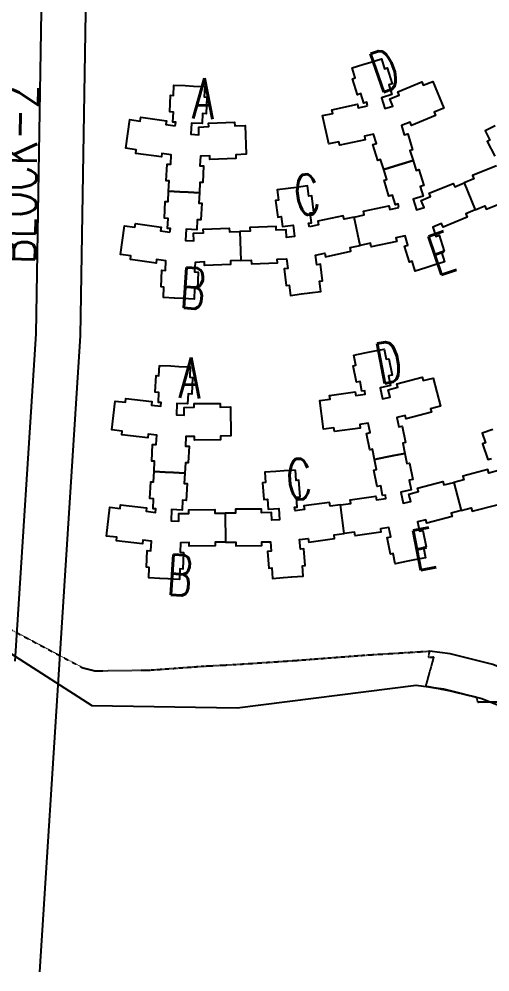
# Model space of a CAD drawing. Extents: x 473024 to 774629, y -1213442 to -1126596.
# Drawn here: x 597202 to 598709, y -1143077 to -1140028 of the extents above; entities that cross this region are included whole.
import ezdxf

# ---------------------------------------------------------------- set-up
doc = ezdxf.new("R2010")
doc.units = 0
doc.header["$LTSCALE"] = 100
doc.header["$MEASUREMENT"] = 0
doc.linetypes.add('TIT-REAL-ARCH-XFR-A1-TIT_PLAN$0$TIT-REAL-ARCH-INT-A1-INSERT R1$0$DASHDOT', pattern=[1, 0.5, -0.25, 0, -0.25])
doc.layers.get('0').update_dxf_attribs({"linetype": 'CONTINUOUS'})
doc.layers.add('TIT-REAL-ARCH-XFR-A1-TIT_PLAN$0$TIT-REAL-ARCH-INT-A1-INSERT R1$0$a-key plan', color=8, linetype='CONTINUOUS')
doc.styles.add('TIT-REAL-ARCH-XFR-A1-TIT_PLAN$0$TIT-REAL-ARCH-INT-A1-INSERT R1$0$TIT-REAL-ARCH-INT-A1-INSERT$0$ROMANS', font='romans.shx', dxfattribs={"width": 0.7})

msp = doc.modelspace()

# ---------------------------------------------------------------- linework, layer by layer
at = {"layer": 'TIT-REAL-ARCH-XFR-A1-TIT_PLAN$0$TIT-REAL-ARCH-INT-A1-INSERT R1$0$a-key plan', "elevation": 0}
for points in [[(597296.9, -1138518.2), (597255.6, -1141035.5), (597188.9, -1142082.1)], [(597438.9, -1138520.5), (597397.5, -1141041.2), (597267.7, -1143077)], [(596691.5, -1141748.1), (597434.6, -1142224.4), (597900.6, -1142232.1), (598472.7, -1142159.7), (598560.5, -1142171.1), (598683.2, -1142201.8), (598787, -1142244.1), (598894.6, -1142308.3)], [(598952.9, -1142210.6), (598837.9, -1142142), (598718.6, -1142093.4), (598581.6, -1142059.1), (598515.4, -1142050.5)], [(598952.9, -1142210.6), (598837.9, -1142142), (598718.6, -1142093.4), (598581.6, -1142059.1), (598515.4, -1142050.5)]]:
    msp.add_lwpolyline(points, dxfattribs=at)
at = {"layer": 'TIT-REAL-ARCH-XFR-A1-TIT_PLAN$0$TIT-REAL-ARCH-INT-A1-INSERT R1$0$a-key plan', "color": 7, "elevation": 0}
for points in [[(598317, -1140305.6), (598314.6, -1140294.6), (598305.8, -1140297.3), (598296.3, -1140266.7), (598285.2, -1140270.1), (598269.3, -1140219.1), (598278, -1140216.4), (598268.1, -1140184.7), (598268.1, -1140184.7), (598302.5, -1140174), (598302.5, -1140174), (598327.8, -1140166.2), (598327.8, -1140166.2), (598362.1, -1140155.5), (598372, -1140187.2), (598380.6, -1140184.5), (598396.5, -1140235.6), (598385.4, -1140239), (598394.9, -1140269.7), (598362.5, -1140279.7), (598373.2, -1140314.1), (598398, -1140306.5), (598388.6, -1140283.6), (598418.3, -1140271.4), (598413.9, -1140260.6), (598490.9, -1140229.1), (598495.5, -1140240.1), (598526.2, -1140227.5), (598561.3, -1140313.3), (598530.6, -1140325.9), (598535.1, -1140337), (598458.1, -1140368.5), (598453.7, -1140357.7), (598425.8, -1140369.2), (598434.9, -1140398.4), (598446, -1140395), (598461.8, -1140446.1), (598453.1, -1140448.7), (598463, -1140480.5), (598428.7, -1140491.1), (598428.7, -1140491.1), (598403.3, -1140499), (598403.3, -1140499), (598369, -1140509.6), (598359.2, -1140477.9), (598350.5, -1140480.6), (598334.6, -1140429.6), (598345.8, -1140426.1), (598336.7, -1140396.8), (598307.2, -1140403.2), (598309.7, -1140414.6), (598228.3, -1140432.2), (598225.8, -1140420.5), (598193.3, -1140427.6), (598173.7, -1140336.9), (598206.2, -1140329.9), (598203.6, -1140318.3), (598285, -1140300.6), (598287.5, -1140312), (598317, -1140305.6)], [(597702.1, -1140369.7), (597703.6, -1140358.5), (597694.4, -1140358.1), (597696, -1140326), (597684.4, -1140325.4), (597687.1, -1140272), (597696.1, -1140272.5), (597697.8, -1140239.3), (597697.8, -1140239.3), (597733.7, -1140241.1), (597733.7, -1140241.1), (597760.2, -1140242.4), (597760.2, -1140242.4), (597796.1, -1140244.2), (597794.4, -1140277.4), (597803.5, -1140277.9), (597800.8, -1140331.3), (597789.2, -1140330.7), (597787.6, -1140362.7), (597753.8, -1140361), (597752, -1140397), (597777.9, -1140398.3), (597776.9, -1140373.6), (597809, -1140372.4), (597808.6, -1140360.8), (597891.8, -1140357.6), (597892.2, -1140369.5), (597925.4, -1140368.3), (597928.9, -1140460.9), (597895.7, -1140462.2), (597896.2, -1140474.1), (597813, -1140477.2), (597812.5, -1140465.6), (597782.4, -1140466.8), (597780.9, -1140497.4), (597792.5, -1140498), (597789.8, -1140551.4), (597780.8, -1140550.9), (597779.1, -1140584.1), (597743.2, -1140582.3), (597743.2, -1140582.3), (597716.7, -1140580.9), (597716.7, -1140580.9), (597680.8, -1140579.2), (597682.5, -1140546), (597673.4, -1140545.5), (597676.1, -1140492.1), (597687.7, -1140492.7), (597689.2, -1140462.1), (597659.4, -1140458), (597657.8, -1140469.5), (597575.3, -1140458.1), (597577, -1140446.3), (597544.1, -1140441.7), (597556.8, -1140349.8), (597589.7, -1140354.4), (597591.3, -1140342.6), (597673.8, -1140354), (597672.2, -1140365.5), (597702.1, -1140369.7)], [(598725.4, -1140369.6), (598693.5, -1140386.1), (598708.7, -1140415.6), (598700.6, -1140419.8), (598725.2, -1140467.3)], [(598417.9, -1140630.6), (598415.5, -1140619.6), (598406.7, -1140622.3), (598397.1, -1140591.7), (598386, -1140595.1), (598370.2, -1140544.1), (598378.9, -1140541.4), (598369, -1140509.6), (598369, -1140509.6), (598403.3, -1140499), (598403.3, -1140499), (598428.7, -1140491.1), (598428.7, -1140491.1), (598463, -1140480.5), (598472.8, -1140512.2), (598481.5, -1140509.5), (598497.4, -1140560.6), (598486.2, -1140564), (598495.7, -1140594.6), (598463.4, -1140604.7), (598474.1, -1140639.1), (598498.8, -1140631.4), (598489.5, -1140608.5), (598519.2, -1140596.4), (598514.8, -1140585.6), (598591.8, -1140554), (598596.3, -1140565.1), (598627.1, -1140552.5), (598662.2, -1140638.3), (598631.5, -1140650.9), (598636, -1140661.9), (598558.9, -1140693.5), (598554.5, -1140682.7), (598526.6, -1140694.1), (598535.7, -1140723.4), (598546.8, -1140720), (598562.7, -1140771), (598554, -1140773.7), (598563.9, -1140805.4), (598529.5, -1140816.1), (598529.5, -1140816.1), (598504.2, -1140823.9), (598504.2, -1140823.9), (598469.9, -1140834.6), (598460, -1140802.9), (598451.4, -1140805.6), (598435.5, -1140754.5), (598446.6, -1140751.1), (598437.5, -1140721.8), (598408.1, -1140728.2), (598410.6, -1140739.5), (598329.2, -1140757.2), (598326.7, -1140745.5), (598294.2, -1140752.5), (598274.6, -1140661.9), (598307, -1140654.9), (598304.5, -1140643.2), (598385.9, -1140625.6), (598388.4, -1140637), (598417.9, -1140630.6)], [(598730.3, -1140497.3), (598653.3, -1140528.9), (598657.8, -1140539.9), (598627.1, -1140552.5), (598662.2, -1140638.3), (598692.9, -1140625.7), (598697.5, -1140636.7), (598774.5, -1140605.2)], [(598131.2, -1140692.7), (598128.8, -1140681.6), (598137.9, -1140680.5), (598133.9, -1140648.7), (598145.5, -1140647.2), (598138.8, -1140594.2), (598129.8, -1140595.3), (598125.6, -1140562.3), (598125.6, -1140562.3), (598089.9, -1140566.8), (598089.9, -1140566.8), (598063.7, -1140570.2), (598063.7, -1140570.2), (598028, -1140574.7), (598032.1, -1140607.6), (598023.1, -1140608.7), (598029.8, -1140661.8), (598041.4, -1140660.3), (598045.4, -1140692.2), (598079, -1140687.9), (598083.5, -1140723.7), (598057.8, -1140726.9), (598056.8, -1140702.2), (598024.8, -1140703.4), (598024.4, -1140691.8), (597941.1, -1140694.9), (597941.6, -1140706.8), (597908.4, -1140708.1), (597911.9, -1140800.8), (597945.1, -1140799.5), (597945.5, -1140811.4), (598028.8, -1140808.3), (598028.3, -1140796.6), (598058.4, -1140795.5), (598062.3, -1140825.9), (598050.7, -1140827.4), (598057.4, -1140880.4), (598066.4, -1140879.3), (598070.6, -1140912.2), (598106.3, -1140907.7), (598106.3, -1140907.7), (598132.5, -1140904.4), (598132.5, -1140904.4), (598168.2, -1140899.9), (598164.1, -1140867), (598173.1, -1140865.8), (598166.4, -1140812.8), (598154.8, -1140814.3), (598151, -1140783.8), (598180.4, -1140777.5), (598182.9, -1140788.8), (598264.3, -1140771.2), (598261.7, -1140759.6), (598294.2, -1140752.5), (598274.6, -1140661.9), (598242.1, -1140668.9), (598239.6, -1140657.3), (598158.2, -1140674.9), (598160.7, -1140686.3), (598131.2, -1140692.7)], [(597685.1, -1140709.5), (597686.7, -1140698.3), (597677.4, -1140697.9), (597679, -1140665.8), (597667.4, -1140665.3), (597670.1, -1140611.9), (597679.2, -1140612.3), (597680.8, -1140579.2), (597680.8, -1140579.2), (597716.7, -1140580.9), (597716.7, -1140580.9), (597743.2, -1140582.3), (597743.2, -1140582.3), (597779.1, -1140584.1), (597777.4, -1140617.2), (597786.5, -1140617.7), (597783.8, -1140671.1), (597772.2, -1140670.5), (597770.6, -1140702.5), (597736.8, -1140700.8), (597735, -1140736.9), (597760.9, -1140738.1), (597759.9, -1140713.4), (597792, -1140712.2), (597791.6, -1140700.6), (597874.8, -1140697.4), (597875.2, -1140709.4), (597908.4, -1140708.1), (597911.9, -1140800.8), (597878.7, -1140802), (597879.2, -1140813.9), (597796, -1140817.1), (597795.5, -1140805.4), (597765.4, -1140806.6), (597763.9, -1140837.2), (597775.5, -1140837.8), (597772.8, -1140891.2), (597763.8, -1140890.7), (597762.1, -1140923.9), (597726.2, -1140922.1), (597726.2, -1140922.1), (597699.7, -1140920.8), (597699.7, -1140920.8), (597663.8, -1140919), (597665.5, -1140885.8), (597656.4, -1140885.4), (597659.1, -1140832), (597670.7, -1140832.5), (597672.2, -1140801.9), (597642.4, -1140797.8), (597640.8, -1140809.3), (597558.3, -1140797.9), (597560, -1140786.1), (597527.1, -1140781.5), (597539.8, -1140689.7), (597572.7, -1140694.2), (597574.3, -1140682.4), (597656.8, -1140693.9), (597655.2, -1140705.4), (597685.1, -1140709.5)], [(598718.1, -1141341.5), (598684, -1141352.7), (598694.4, -1141384.3), (598685.8, -1141387.1), (598702.5, -1141437.9), (598713.6, -1141434.2)], [(598736.8, -1141472.4), (598705.8, -1141480.6), (598702.8, -1141469.3), (598622.3, -1141490.5), (598625.3, -1141502), (598593.2, -1141510.5), (598616.8, -1141600.1), (598648.9, -1141591.7), (598651.9, -1141603.2), (598732.5, -1141582.1)]]:
    msp.add_lwpolyline(points, dxfattribs=at)
for points in [[(598273.9, -1141103.1), (598309.2, -1141096.2), (598309.2, -1141096.2), (598335.2, -1141091), (598335.2, -1141091), (598370.4, -1141084), (598376.9, -1141116.6), (598385.8, -1141114.8), (598396.2, -1141167.3), (598384.8, -1141169.5), (598391, -1141201), (598357.8, -1141207.6), (598364.8, -1141243), (598389.6, -1141238), (598383.3, -1141214.2), (598414.3, -1141206), (598411.4, -1141194.8), (598491.9, -1141173.6), (598494.9, -1141185.1), (598527.1, -1141176.7), (598550.6, -1141266.4), (598518.5, -1141274.8), (598521.6, -1141286.4), (598441, -1141307.5), (598438.1, -1141296.3), (598411.3, -1141303.3), (598417.2, -1141333.3), (598428.6, -1141331), (598439, -1141383.4), (598430.1, -1141385.2), (598436.6, -1141417.8), (598401.3, -1141424.8), (598401.3, -1141424.8), (598375.3, -1141429.9), (598375.3, -1141429.9), (598340, -1141436.9), (598333.6, -1141404.3), (598324.7, -1141406.1), (598314.3, -1141353.7), (598325.7, -1141351.4), (598319.8, -1141321.4), (598292.3, -1141325.1), (598293.9, -1141336.7), (598211.4, -1141347.8), (598209.8, -1141336), (598176.8, -1141340.4), (598164.5, -1141248.5), (598197.4, -1141244.1), (598195.8, -1141232.3), (598278.3, -1141221.2), (598279.9, -1141232.7), (598309.7, -1141228.7), (598308.2, -1141217.4), (598299.5, -1141219.1), (598293.3, -1141187.7), (598281.8, -1141189.9), (598271.5, -1141137.5), (598280.4, -1141135.7), (598273.9, -1141103.1)], [(597651.5, -1141136.3), (597687.4, -1141138.1), (597687.4, -1141138.1), (597713.9, -1141139.4), (597713.9, -1141139.4), (597749.8, -1141141.2), (597748.1, -1141174.4), (597757.2, -1141174.9), (597754.5, -1141228.2), (597742.8, -1141227.7), (597741.2, -1141259.7), (597707.4, -1141258), (597705.6, -1141294), (597730.8, -1141295.3), (597730.5, -1141270.6), (597762.6, -1141270.3), (597762.5, -1141258.6), (597845.7, -1141257.7), (597845.9, -1141269.6), (597879.1, -1141269.3), (597880.1, -1141362), (597846.9, -1141362.4), (597847, -1141374.3), (597763.8, -1141375.2), (597763.6, -1141363.6), (597735.9, -1141363.9), (597734.4, -1141394.4), (597746, -1141394.9), (597743.3, -1141448.3), (597734.3, -1141447.9), (597732.6, -1141481), (597696.7, -1141479.2), (597696.7, -1141479.2), (597670.2, -1141477.9), (597670.2, -1141477.9), (597634.3, -1141476.1), (597636, -1141442.9), (597626.9, -1141442.4), (597629.6, -1141389.1), (597641.2, -1141389.6), (597642.8, -1141359.1), (597615.2, -1141356.1), (597613.9, -1141367.6), (597531.2, -1141358.3), (597532.5, -1141346.5), (597499.5, -1141342.7), (597509.9, -1141250.6), (597542.9, -1141254.3), (597544.2, -1141242.5), (597627, -1141251.8), (597625.7, -1141263.3), (597655.6, -1141266.7), (597656.9, -1141255.4), (597648, -1141255), (597649.7, -1141222.9), (597638, -1141222.4), (597640.7, -1141169), (597649.8, -1141169.4), (597651.5, -1141136.3)], [(598340, -1141436.9), (598375.3, -1141429.9), (598375.3, -1141429.9), (598401.3, -1141424.8), (598401.3, -1141424.8), (598436.6, -1141417.8), (598443, -1141450.4), (598451.9, -1141448.6), (598462.3, -1141501), (598450.9, -1141503.3), (598457.1, -1141534.8), (598423.9, -1141541.4), (598430.9, -1141576.7), (598455.7, -1141571.8), (598449.4, -1141548), (598480.5, -1141539.8), (598477.5, -1141528.6), (598558, -1141507.4), (598561.1, -1141518.9), (598593.2, -1141510.5), (598616.8, -1141600.1), (598584.6, -1141608.6), (598587.7, -1141620.1), (598507.2, -1141641.3), (598504.2, -1141630), (598477.4, -1141637.1), (598483.3, -1141667), (598494.8, -1141664.8), (598505.1, -1141717.2), (598496.2, -1141719), (598502.7, -1141751.6), (598467.4, -1141758.5), (598467.4, -1141758.5), (598441.4, -1141763.7), (598441.4, -1141763.7), (598406.2, -1141770.7), (598399.7, -1141738.1), (598390.8, -1141739.9), (598380.4, -1141687.4), (598391.8, -1141685.2), (598385.9, -1141655.2), (598358.4, -1141658.9), (598360, -1141670.4), (598277.5, -1141681.6), (598275.9, -1141669.8), (598243, -1141674.2), (598230.6, -1141582.3), (598263.5, -1141577.9), (598261.9, -1141566.1), (598344.4, -1141554.9), (598346, -1141566.5), (598375.8, -1141562.4), (598374.4, -1141551.2), (598365.6, -1141552.9), (598359.4, -1141521.4), (598348, -1141523.7), (598337.6, -1141471.3), (598346.5, -1141469.5), (598340, -1141436.9)], [(597634.3, -1141476.1), (597670.2, -1141477.9), (597670.2, -1141477.9), (597696.7, -1141479.2), (597696.7, -1141479.2), (597732.6, -1141481), (597730.9, -1141514.2), (597740, -1141514.7), (597737.3, -1141568.1), (597725.6, -1141567.5), (597724, -1141599.5), (597690.2, -1141597.8), (597688.4, -1141633.8), (597713.6, -1141635.1), (597713.3, -1141610.4), (597745.4, -1141610.1), (597745.3, -1141598.4), (597828.6, -1141597.5), (597828.7, -1141609.5), (597861.9, -1141609.1), (597862.9, -1141701.8), (597829.7, -1141702.2), (597829.8, -1141714.1), (597746.6, -1141715), (597746.4, -1141703.4), (597718.8, -1141703.7), (597717.2, -1141734.2), (597728.8, -1141734.8), (597726.1, -1141788.2), (597717.1, -1141787.7), (597715.4, -1141820.9), (597679.5, -1141819.1), (597679.5, -1141819.1), (597653, -1141817.7), (597653, -1141817.7), (597617.1, -1141815.9), (597618.8, -1141782.7), (597609.7, -1141782.3), (597612.4, -1141728.9), (597624, -1141729.5), (597625.6, -1141699), (597598.1, -1141695.9), (597596.8, -1141707.4), (597514, -1141698.1), (597515.3, -1141686.3), (597482.3, -1141682.6), (597492.7, -1141590.4), (597525.7, -1141594.1), (597527, -1141582.3), (597609.8, -1141591.6), (597608.5, -1141603.2), (597638.4, -1141606.5), (597639.8, -1141595.3), (597630.8, -1141594.8), (597632.5, -1141562.8), (597620.8, -1141562.2), (597623.5, -1141508.8), (597632.6, -1141509.2), (597634.3, -1141476.1)], [(598086.5, -1141471.1), (598050.7, -1141473.7), (598050.7, -1141473.7), (598024.2, -1141475.6), (598024.2, -1141475.6), (597988.4, -1141478.2), (597990.8, -1141511.4), (597981.7, -1141512), (597985.6, -1141565.3), (597997.2, -1141564.5), (597999.5, -1141596.5), (598033.3, -1141594), (598035.9, -1141630), (598010.7, -1141631.8), (598010.4, -1141607.2), (597978.4, -1141607.5), (597978.2, -1141595.9), (597895, -1141596.8), (597895.1, -1141608.7), (597861.9, -1141609.1), (597862.9, -1141701.8), (597896.1, -1141701.4), (597896.3, -1141713.4), (597979.5, -1141712.5), (597979.4, -1141700.8), (598007.1, -1141700.5), (598009.3, -1141731), (597997.7, -1141731.8), (598001.6, -1141785.1), (598010.6, -1141784.5), (598013, -1141817.6), (598048.9, -1141815), (598048.9, -1141815), (598075.3, -1141813.1), (598075.3, -1141813.1), (598111.2, -1141810.5), (598108.8, -1141777.3), (598117.8, -1141776.7), (598114, -1141723.4), (598102.3, -1141724.2), (598100.1, -1141693.8), (598127.6, -1141690.1), (598129.1, -1141701.6), (598211.7, -1141690.5), (598210.1, -1141678.6), (598243, -1141674.2), (598230.6, -1141582.3), (598197.7, -1141586.7), (598196.1, -1141574.9), (598113.6, -1141586.1), (598115.1, -1141597.6), (598085.3, -1141601.6), (598083.7, -1141590.4), (598092.6, -1141589.7), (598090.3, -1141557.7), (598101.9, -1141556.9), (598098, -1141503.6), (598088.9, -1141504.2), (598086.5, -1141471.1)]]:
    msp.add_lwpolyline(points, close=True, dxfattribs=at)
at = {"layer": 'TIT-REAL-ARCH-XFR-A1-TIT_PLAN$0$TIT-REAL-ARCH-INT-A1-INSERT R1$0$a-key plan', "linetype": 'TIT-REAL-ARCH-XFR-A1-TIT_PLAN$0$TIT-REAL-ARCH-INT-A1-INSERT R1$0$DASHDOT', "ltscale": 0.001, "elevation": 0}
msp.add_lwpolyline([(596699.6, -1141728.1), (597405.8, -1142103.7), (597444.4, -1142113.6), (597620.2, -1142111.2), (597791.9, -1142098.6), (597884.5, -1142093.9), (598088, -1142080.3), (598310.2, -1142063.2), (598515.4, -1142050.5), (598511.9, -1142070.3), (598529.1, -1142069.1), (598503.2, -1142162.3), (598574.5, -1142175.5), (598665, -1142197.2), (598669.5, -1142213.3), (599091.9, -1142209.3), (600666.5, -1142498.9), (600736.2, -1142461.7), (600880.5, -1142386.2)], dxfattribs=at)

# ---------------------------------------------------------------- texts
at = {"color": 6, "style": 'TIT-REAL-ARCH-XFR-A1-TIT_PLAN$0$TIT-REAL-ARCH-INT-A1-INSERT R1$0$TIT-REAL-ARCH-INT-A1-INSERT$0$ROMANS', "width": 0.7}
for s, rotation, p in [('  D', 19.3444, (598237.3, -1140308.3, 0)), ('  A', 357.743, (597630.7, -1140341, 0)), ('BLOCK-2', 88.8575, (597252.7, -1140812.9, 0)), ('  C', 7.1769, (597967.3, -1140675, 0)), ('  E', 18.8283, (598421.6, -1140891.6, 0)), ('  B', 356.17, (597589.6, -1140943.1, 0)), ('  D', 10.6449, (598234.9, -1141220, 0)), ('  A', 357.743, (597588.3, -1141234.8, 0)), ('  C', 3.4008, (597936.7, -1141574.7, 0)), ('  E', 10.6449, (598349.9, -1141817.6, 0)), ('  B', 356.17, (597547.8, -1141861, 0))]:
    msp.add_text(s, height=129.68, rotation=rotation, dxfattribs=at).set_placement(p)

doc.saveas('drawing.dxf')
